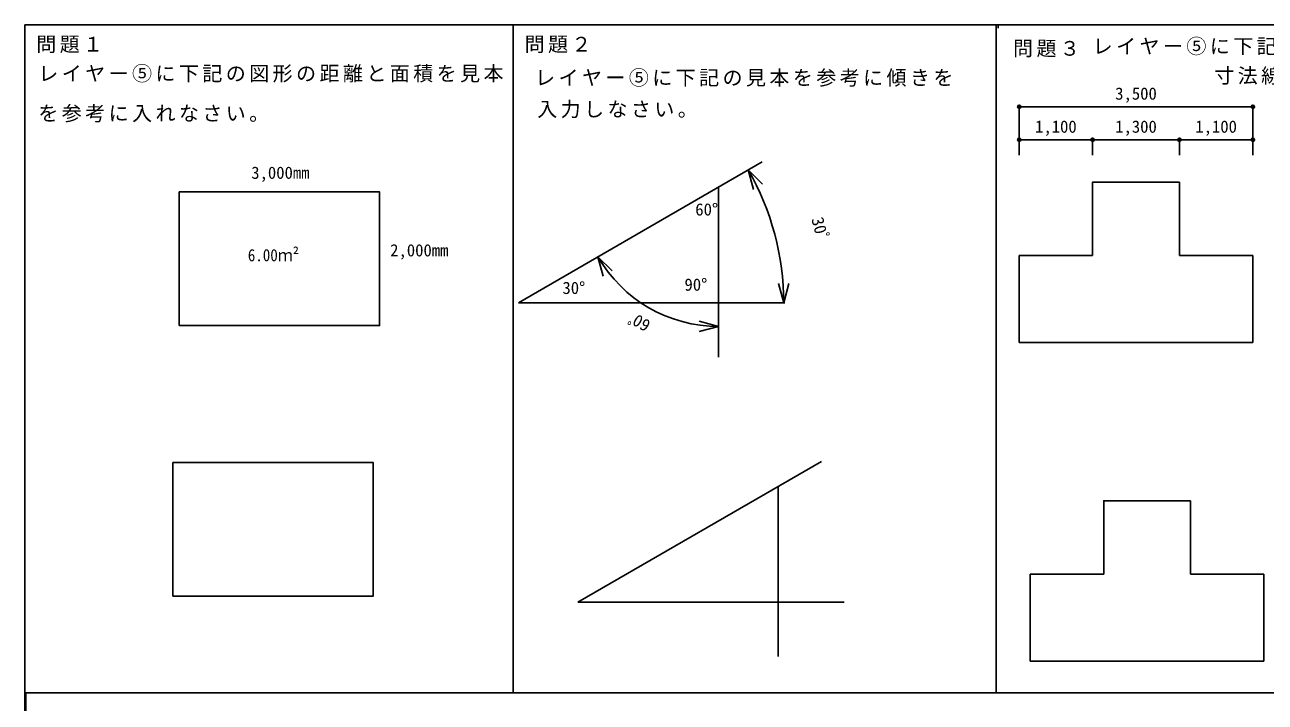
# Model space of a CAD drawing. Units: millimetres at full size, sheet at 1:100. Extents: x -14550 to 14550, y -10046 to 9969.
# Drawn here: x -14550 to 4028, y -170 to 9969 of the extents above; entities that cross this region are included whole.
import ezdxf
from ezdxf.enums import TextEntityAlignment as Align

# ---------------------------------------------------------------- set-up
doc = ezdxf.new("R2010")
doc.units = ezdxf.units.MM
doc.header["$LTSCALE"] = 100
doc.header["$PDMODE"] = 32
doc.header["$PDSIZE"] = 50
for name, color, linetype in [('0-0_解説', 7, 'Continuous'), ('0-1', 2, 'Continuous'), ('0-E', 7, 'Continuous'), ('0-F', 7, 'Continuous')]:
    doc.layers.add(name, color=color, linetype=linetype)
doc.styles.add('ＭＳ ゴシック', font='')
doc.styles.get('ＭＳ ゴシック').set_extended_font_data('MS Gothic')

msp = doc.modelspace()

# ---------------------------------------------------------------- linework, layer by layer
at = {"layer": '0-1', "color": 4}
for p, q in [((344.2, 8743.3), (3844.2, 8743.3)), ((344.2, 8743.3), (344.2, 8248.6)), ((3844.2, 8743.3), (3844.2, 8248.6)), ((344.2, 8248.6), (1444.2, 8248.6)), ((344.2, 8248.6), (344.2, 8017.5)), ((1444.2, 8248.6), (1444.2, 8017.5)), ((1444.2, 8248.6), (2744.2, 8248.6)), ((2744.2, 8248.6), (2744.2, 8017.5)), ((2744.2, 8248.6), (3844.2, 8248.6)), ((3844.2, 8248.6), (3844.2, 8017.5)), ((-3715.4, 7796.1), (-3503.2, 7584)), ((-3715.4, 7796.1), (-3637.7, 7506.3)), ((-3715.4, 7796.1), (-3715.4, 7796.1)), ((-5961.4, 6499.3), (-5964.8, 6497.4)), ((-5964.8, 6497.4), (-5752.7, 6285.3)), ((-5964.8, 6497.4), (-5887.1, 6207.6)), ((-3182.8, 5808.5), (-3260.4, 6098.3)), ((-3182.8, 5808.5), (-3105.2, 6098.3)), ((-3182.8, 5808.5), (-3182.8, 5808.5)), ((-4158, 5454.3), (-4447.8, 5531.9)), ((-4158, 5454.3), (-4447.8, 5376.6)), ((-4158, 5458.1), (-4158, 5454.3)), ((-2826.1, 3314.3), (-2826.1, 3314.3)), ((-5072.2, 2017.5), (-5075.5, 2015.6)), ((-2293.5, 1326.7), (-2293.5, 1326.7)), ((-3268.7, 976.3), (-3268.7, 972.5))]:
    msp.add_line(p, q, dxfattribs=at)
at = {"layer": '0-1', "color": 7}
for p, q in [((-7158, 5808.5), (-3506.7, 7916.6)), ((-4158, 4995.5), (-4158, 7540.5)), ((2744.2, 6513.8), (2744.2, 7613.8)), ((344.2, 6513.8), (344.2, 5213.8)), ((344.2, 6513.8), (1444.2, 6513.8)), ((3844.2, 6513.8), (2744.2, 6513.8)), ((3844.2, 5213.8), (3844.2, 6513.8)), ((-7158, 5808.5), (-3165.7, 5808.5)), ((344.2, 5213.8), (3844.2, 5213.8)), ((-6268.7, 1326.7), (-2617.4, 3434.8)), ((-3268.7, 513.7), (-3268.7, 3058.7)), ((2910.5, 1745.3), (2910.5, 2845.3)), ((510.5, 1745.3), (510.5, 445.3)), ((510.5, 1745.3), (1610.5, 1745.3)), ((4010.5, 1745.3), (2910.5, 1745.3)), ((4010.5, 445.3), (4010.5, 1745.3)), ((-6268.7, 1326.7), (-2276.4, 1326.7)), ((510.5, 445.3), (4010.5, 445.3))]:
    msp.add_line(p, q, dxfattribs=at)
for points in [[(-12237.2, 5467.4), (-9237.2, 5467.4), (-9237.2, 7467.4), (-12237.2, 7467.4)], [(-12331.4, 1417.4), (-9331.4, 1417.4), (-9331.4, 3417.4), (-12331.4, 3417.4)]]:
    msp.add_lwpolyline(points, close=True, dxfattribs=at)
for points in [[(2744.2, 7613.8), (1444.2, 7613.8), (1444.2, 6513.8)], [(2910.5, 2845.3), (1610.5, 2845.3), (1610.5, 1745.3)]]:
    msp.add_lwpolyline(points, dxfattribs=at)
at = {"layer": '0-1', "color": 4}
for centre, radius, start, end in [((-7158, 5808.5), 3975.2, 0, 30), ((-4158, 7540.5), 2086.3, 210, 270)]:
    msp.add_arc(centre, radius, start, end, dxfattribs=at)
for p in [(344.2, 8743.3), (3844.2, 8743.3), (344.2, 8248.6), (1444.2, 8248.6), (2744.2, 8248.6), (3844.2, 8248.6)]:
    msp.add_point(p, dxfattribs=at)
at = {"layer": '0-F'}
for p, q in [((14550, 9968.6), (-14550, 9968.6)), ((-14550, 9968.6), (-14550, -10031.4)), ((-14550, 9968.6), (0, 9968.6)), ((0, 9968.6), (-7346.5, 9968.6)), ((-7236.6, 9952.3), (-7236.6, -37.2)), ((0, 9952.3), (0, 9968.6)), ((0, 9968.6), (0, -38.2)), ((31.4, 9920.9), (31.4, 9968.6)), ((-14550, -31.4), (14536, -31.4)), ((-14536, -5148.8), (-14536, -31.4))]:
    msp.add_line(p, q, dxfattribs=at)
msp.add_lwpolyline([(-14550, 9968.6), (0, 9968.6), (-7691.9, 9968.6)], dxfattribs=at)

# ---------------------------------------------------------------- texts
at = {"layer": '0-0_解説', "char_height": 219.9, "attachment_point": 7, "style": 'ＭＳ ゴシック'}
for s, insert in [('\\T1.17;レイヤー⑤に下記の見本を参考に', (1444.2, 9512.8)), ('\\T1.17;レイヤー⑤に下記の図形の距離と面積を見本', (-14347.7, 9104.7)), ('\\T1.17;レイヤー⑤に下記の見本を参考に傾きを', (-6907, 9041.9)), ('\\T1.17;寸法線を入れなさい。', (3265.1, 9073.3)), ('\\T1.17;を参考に入れなさい。', (-14347.7, 8508.1)), ('\\T1.17;入力しなさい。', (-6875.6, 8570.9))]:
    msp.add_mtext(s, dxfattribs=dict(at, insert=insert))
at = {"layer": '0-1', "color": 4, "style": 'ＭＳ ゴシック'}
for s, p in [('3,500', (1781.7, 8793.3)), ('1,100', (581.7, 8298.6)), ('1,300', (1781.7, 8298.6)), ('1,100', (2981.7, 8298.6)), ('3,000mm', (-11158.5, 7608.6)), ('60°', (-4507.7, 7058.9)), ('2,000mm', (-9077.6, 6447.7)), ('90°', (-4669.4, 5934.1)), ('30°', (-6497.1, 5884.9))]:
    msp.add_text(s, height=183.3, dxfattribs=at).set_placement(p, align=Align.BOTTOM_LEFT)
for s, rotation, p in [('30ﾟ', 285, (-2823.9, 7048.7)), ('60ﾟ', 150, (-5133.4, 5568.6))]:
    msp.add_text(s, height=183.3, rotation=rotation, dxfattribs=at).set_placement(p, align=Align.BOTTOM_LEFT)
at = {"layer": '0-1', "color": 4, "style": 'ＭＳ ゴシック', "width": 0.9}
msp.add_text('6.00ｍ²', height=183.3, dxfattribs=at).set_placement((-11209.6, 6374.7), align=Align.BOTTOM_LEFT)
at = {"layer": '0-E', "char_height": 219.9, "attachment_point": 7, "style": 'ＭＳ ゴシック'}
for s, insert in [('\\T1.17;問題１', (-14379.1, 9544.2)), ('\\T1.17;問題２', (-7064, 9544.2)), ('\\T1.17;問題３', (251.2, 9481.4))]:
    msp.add_mtext(s, dxfattribs=dict(at, insert=insert))

doc.saveas('drawing.dxf')
